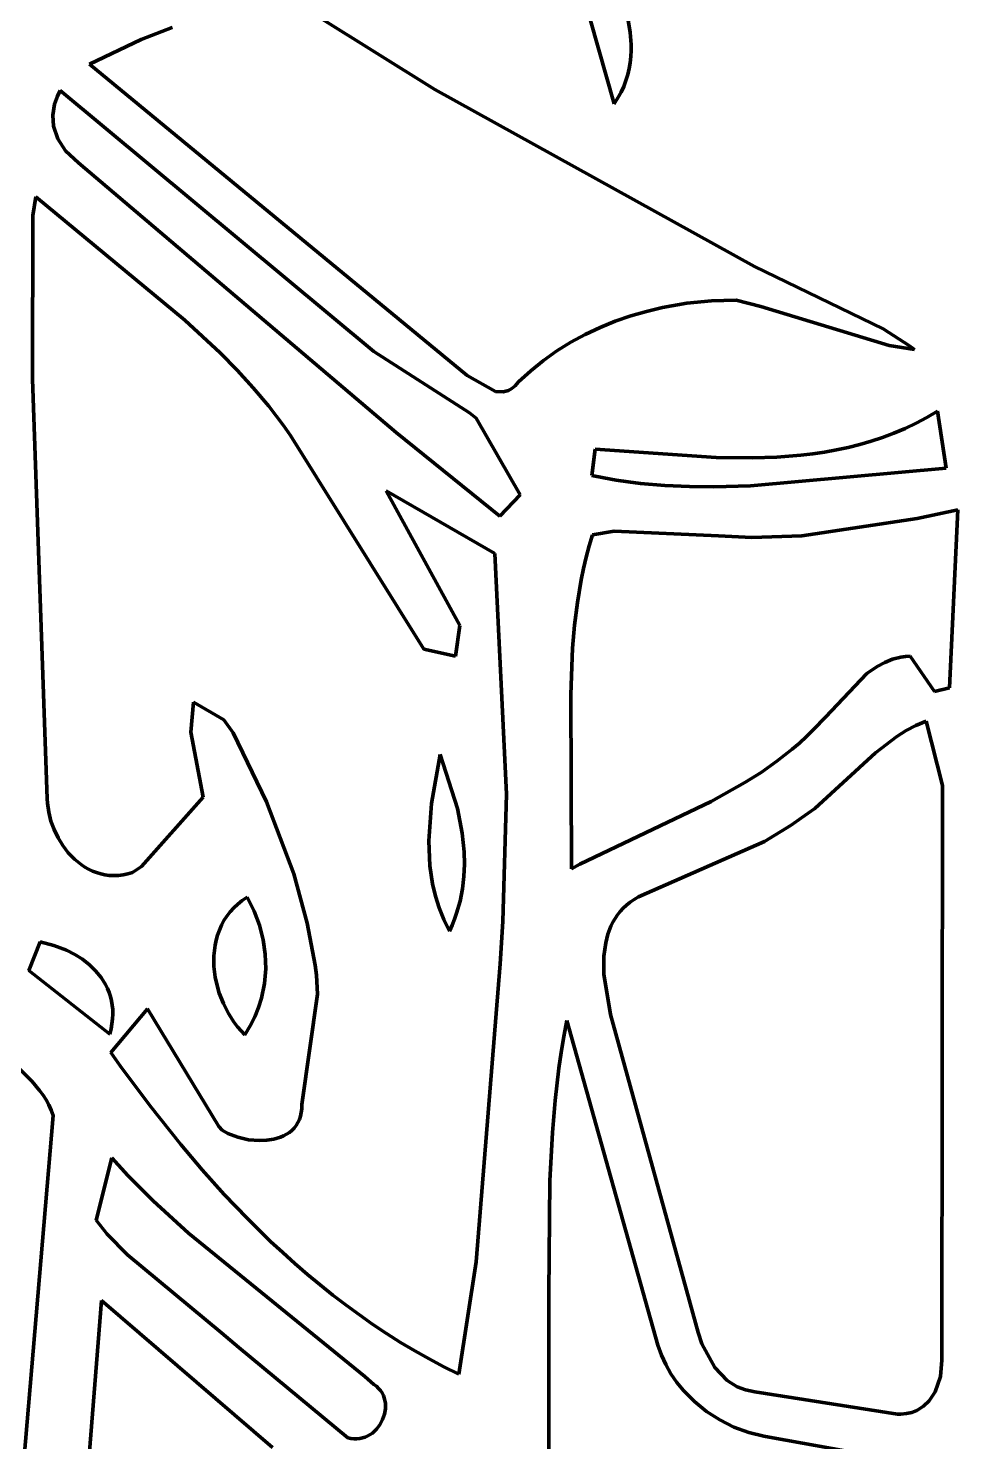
# Model space of a CAD drawing. Header units: millimetres. Extents: x 0 to 10.1, y 0 to 14.2.
# Drawn here: x 2.887 to 3.9, y 1.452 to 2.992 of the extents above; entities that cross this region are included whole.
import ezdxf

# ---------------------------------------------------------------- set-up
doc = ezdxf.new("R2010")
doc.units = ezdxf.units.MM
doc.layers.add('color#010101ff', color=7, linetype='CONTINUOUS', lineweight=100)
doc.layers.add('color#ffffffff', color=7, linetype='CONTINUOUS', lineweight=100)

msp = doc.modelspace()

# ---------------------------------------------------------------- linework, layer by layer
at = {"layer": 'color#010101ff'}
for p, q in [((3.4874, 3.0442), (3.5256, 2.9099)), ((3.3303, 2.9255), (3.2017, 3.0057)), ((3.0439, 2.9931), (3.0102, 2.9801)), ((3.5429, 2.9876), (3.5408, 3.0009)), ((3.0102, 2.9801), (2.954, 2.9531)), ((3.5439, 2.9744), (3.5429, 2.9876)), ((3.5439, 2.9678), (3.5439, 2.9744)), ((3.5429, 2.9547), (3.5436, 2.9613)), ((3.5436, 2.9613), (3.5439, 2.9678)), ((2.954, 2.9531), (3.3653, 2.6137)), ((3.5403, 2.9417), (3.5418, 2.9482)), ((3.5418, 2.9482), (3.5429, 2.9547)), ((3.533, 2.9225), (3.5359, 2.9288)), ((3.5359, 2.9288), (3.5384, 2.9353)), ((3.5384, 2.9353), (3.5403, 2.9417)), ((2.9191, 2.9183), (2.9158, 2.9093)), ((2.9222, 2.9242), (2.9191, 2.9183)), ((3.2639, 2.6398), (2.9222, 2.9242)), ((3.6782, 2.7324), (3.3303, 2.9255)), ((3.5256, 2.9099), (3.5296, 2.9162)), ((3.5296, 2.9162), (3.533, 2.9225)), ((2.9158, 2.9093), (2.914, 2.8974)), ((2.914, 2.8974), (2.9149, 2.8856)), ((2.9149, 2.8856), (2.9196, 2.8716)), ((2.9196, 2.8716), (2.9278, 2.8587)), ((2.9278, 2.8587), (2.9419, 2.8454)), ((2.9419, 2.8454), (3.288, 2.5517)), ((2.8954, 2.8085), (2.8922, 2.7881)), ((3.0578, 2.6742), (2.8954, 2.8085)), ((2.8922, 2.7881), (2.892, 2.6099)), ((3.8187, 2.6645), (3.6782, 2.7324)), ((3.5436, 2.6786), (3.5608, 2.6836)), ((3.5608, 2.6836), (3.5783, 2.6878)), ((3.5783, 2.6878), (3.6048, 2.6924)), ((3.6048, 2.6924), (3.6315, 2.6951)), ((3.6315, 2.6951), (3.6583, 2.696)), ((3.6583, 2.696), (3.6853, 2.689)), ((3.6853, 2.689), (3.8251, 2.6463)), ((3.0963, 2.6384), (3.0578, 2.6742)), ((3.4941, 2.6584), (3.5102, 2.666)), ((3.5102, 2.666), (3.5267, 2.6728)), ((3.5267, 2.6728), (3.5436, 2.6786)), ((3.4632, 2.6405), (3.4784, 2.6499)), ((3.4784, 2.6499), (3.4941, 2.6584)), ((3.8472, 2.646), (3.8187, 2.6645)), ((3.1147, 2.6197), (3.0963, 2.6384)), ((3.3681, 2.5731), (3.2639, 2.6398)), ((3.4486, 2.6302), (3.4632, 2.6405)), ((3.8251, 2.6463), (3.8527, 2.6419)), ((3.8527, 2.6419), (3.8472, 2.646)), ((3.1324, 2.6003), (3.1147, 2.6197)), ((3.4346, 2.619), (3.4486, 2.6302)), ((2.892, 2.6099), (2.9078, 2.1524)), ((3.3653, 2.6137), (3.3964, 2.5962)), ((3.4178, 2.6026), (3.4212, 2.6068)), ((3.4212, 2.6068), (3.4346, 2.619)), ((3.1493, 2.5802), (3.1324, 2.6003)), ((3.3964, 2.5962), (3.4045, 2.5958)), ((3.4045, 2.5958), (3.4103, 2.5974)), ((3.4103, 2.5974), (3.4141, 2.5995)), ((3.4141, 2.5995), (3.4178, 2.6026)), ((3.1575, 2.5698), (3.1493, 2.5802)), ((3.3753, 2.5672), (3.3681, 2.5731)), ((3.8779, 2.575), (3.8662, 2.5681)), ((3.8873, 2.5128), (3.8779, 2.575)), ((3.1654, 2.5592), (3.1575, 2.5698)), ((3.173, 2.5483), (3.1654, 2.5592)), ((3.4232, 2.4837), (3.3753, 2.5672)), ((3.8544, 2.5618), (3.8424, 2.556)), ((3.8662, 2.5681), (3.8544, 2.5618)), ((3.3183, 2.3153), (3.173, 2.5483)), ((3.288, 2.5517), (3.401, 2.4604)), ((3.8055, 2.5421), (3.793, 2.5385)), ((3.8179, 2.5462), (3.8055, 2.5421)), ((3.8302, 2.5509), (3.8179, 2.5462)), ((3.8424, 2.556), (3.8302, 2.5509)), ((3.5048, 2.5335), (3.5011, 2.5049)), ((3.6365, 2.5244), (3.5048, 2.5335)), ((3.7289, 2.5269), (3.7158, 2.5257)), ((3.7419, 2.5284), (3.7289, 2.5269)), ((3.7548, 2.5303), (3.7419, 2.5284)), ((3.7676, 2.5326), (3.7548, 2.5303)), ((3.7804, 2.5353), (3.7676, 2.5326)), ((3.793, 2.5385), (3.7804, 2.5353)), ((3.6763, 2.524), (3.6365, 2.5244)), ((3.6741, 2.4936), (3.8873, 2.5128)), ((3.7027, 2.5248), (3.6763, 2.524)), ((3.7158, 2.5257), (3.7027, 2.5248)), ((3.5011, 2.5049), (3.5144, 2.5021)), ((3.5144, 2.5021), (3.5277, 2.4998)), ((3.5277, 2.4998), (3.5409, 2.4978)), ((3.5409, 2.4978), (3.5542, 2.4961)), ((3.5542, 2.4961), (3.5808, 2.4938)), ((3.3956, 2.4196), (3.2771, 2.4882)), ((3.2771, 2.4882), (3.3573, 2.3413)), ((3.401, 2.4604), (3.4232, 2.4837)), ((3.5808, 2.4938), (3.6074, 2.4926)), ((3.6074, 2.4926), (3.6341, 2.4924)), ((3.6341, 2.4924), (3.6741, 2.4936)), ((3.8997, 2.4674), (3.8555, 2.4578)), ((3.8907, 2.2734), (3.8997, 2.4674)), ((3.8555, 2.4578), (3.7299, 2.4391)), ((3.502, 2.4402), (3.4984, 2.4281)), ((3.5255, 2.4442), (3.502, 2.4402)), ((3.6393, 2.4391), (3.5255, 2.4442)), ((3.6756, 2.4373), (3.6393, 2.4391)), ((3.7299, 2.4391), (3.6756, 2.4373)), ((3.4082, 2.1575), (3.3956, 2.4196)), ((3.4984, 2.4281), (3.4951, 2.4158)), ((3.4921, 2.4035), (3.4896, 2.3912)), ((3.4951, 2.4158), (3.4921, 2.4035)), ((3.4896, 2.3912), (3.4854, 2.3664)), ((3.4854, 2.3664), (3.4823, 2.3415)), ((3.3573, 2.3413), (3.3528, 2.3079)), ((3.4823, 2.3415), (3.4802, 2.3164)), ((3.3528, 2.3079), (3.3183, 2.3153)), ((3.4802, 2.3164), (3.4783, 2.2659)), ((3.8008, 2.2889), (3.8121, 2.2967)), ((3.8121, 2.2967), (3.8202, 2.301)), ((3.8202, 2.301), (3.8288, 2.3044)), ((3.8288, 2.3044), (3.8379, 2.3067)), ((3.8379, 2.3067), (3.8428, 2.3075)), ((3.8428, 2.3075), (3.8478, 2.3079)), ((3.8478, 2.3079), (3.8745, 2.2693)), ((3.7556, 2.2412), (3.8008, 2.2889)), ((3.4783, 2.2659), (3.479, 2.0762)), ((3.8745, 2.2693), (3.8907, 2.2734)), ((3.0645, 2.2251), (3.0672, 2.2577)), ((3.0672, 2.2577), (3.1004, 2.2385)), ((3.1004, 2.2385), (3.1104, 2.2244)), ((3.7427, 2.2278), (3.7556, 2.2412)), ((3.8653, 2.2368), (3.8541, 2.2322)), ((3.8831, 2.167), (3.8653, 2.2368)), ((3.078, 2.1541), (3.0645, 2.2251)), ((3.1104, 2.2244), (3.1468, 2.149)), ((3.7273, 2.2131), (3.7351, 2.2203)), ((3.7351, 2.2203), (3.7427, 2.2278)), ((3.8334, 2.2204), (3.8102, 2.2023)), ((3.8435, 2.2267), (3.8334, 2.2204)), ((3.8541, 2.2322), (3.8435, 2.2267)), ((3.7027, 2.1932), (3.7193, 2.2063)), ((3.7193, 2.2063), (3.7273, 2.2131)), ((3.3265, 2.1471), (3.3359, 2.2006)), ((3.3359, 2.2006), (3.3548, 2.1419)), ((3.6856, 2.1812), (3.7027, 2.1932)), ((3.8102, 2.2023), (3.7442, 2.1418)), ((3.6678, 2.17), (3.6856, 2.1812)), ((3.4044, 2.0186), (3.4082, 2.1575)), ((3.6311, 2.1495), (3.6678, 2.17)), ((3.8826, 1.5405), (3.8831, 2.167)), ((2.9078, 2.1524), (2.9081, 2.1475)), ((2.9081, 2.1475), (2.9096, 2.1378)), ((3.0106, 2.0785), (3.078, 2.1541)), ((3.1468, 2.149), (3.1764, 2.0705)), ((3.3237, 2.1064), (3.3265, 2.1471)), ((3.3548, 2.1419), (3.36, 2.115)), ((3.4883, 2.0811), (3.6311, 2.1495)), ((3.7442, 2.1418), (3.7295, 2.1317)), ((2.9096, 2.1378), (2.912, 2.1281)), ((2.912, 2.1281), (2.9154, 2.1188)), ((3.7295, 2.1317), (3.7184, 2.1235)), ((2.9154, 2.1188), (2.9197, 2.1098)), ((3.36, 2.115), (3.3621, 2.0946)), ((3.7184, 2.1235), (3.6893, 2.1057)), ((2.9197, 2.1098), (2.9249, 2.1013)), ((2.9249, 2.1013), (2.9309, 2.0936)), ((3.3249, 2.0794), (3.3237, 2.1064)), ((3.6893, 2.1057), (3.5521, 2.0454)), ((2.9309, 2.0936), (2.9376, 2.0866)), ((2.9376, 2.0866), (2.945, 2.0806)), ((2.945, 2.0806), (2.9489, 2.078)), ((3.3624, 2.0811), (3.3619, 2.0676)), ((3.3621, 2.0946), (3.3624, 2.0811)), ((3.479, 2.0762), (3.4883, 2.0811)), ((2.9489, 2.078), (2.953, 2.0756)), ((2.953, 2.0756), (2.9573, 2.0736)), ((2.9573, 2.0736), (2.9617, 2.0719)), ((2.9617, 2.0719), (2.9662, 2.0705)), ((2.9662, 2.0705), (2.9708, 2.0695)), ((2.9708, 2.0695), (2.9756, 2.0689)), ((2.9756, 2.0689), (2.9805, 2.0686)), ((2.9805, 2.0686), (2.9855, 2.0688)), ((2.9855, 2.0688), (2.9905, 2.0694)), ((2.9905, 2.0694), (2.9957, 2.0704)), ((2.9957, 2.0704), (3.0009, 2.0719)), ((3.0009, 2.0719), (3.0106, 2.0785)), ((3.1764, 2.0705), (3.1912, 2.0167)), ((3.3278, 2.0595), (3.3249, 2.0794)), ((3.3619, 2.0676), (3.3603, 2.0541)), ((3.3309, 2.0464), (3.3278, 2.0595)), ((3.3603, 2.0541), (3.3577, 2.0408)), ((3.1156, 2.0376), (3.1112, 2.0334)), ((3.1204, 2.0414), (3.1156, 2.0376)), ((3.1256, 2.045), (3.1204, 2.0414)), ((3.1332, 2.03), (3.1256, 2.045)), ((3.3349, 2.0334), (3.3309, 2.0464)), ((3.3577, 2.0408), (3.3539, 2.0277)), ((3.5391, 2.0365), (3.5354, 2.0332)), ((3.543, 2.0397), (3.5391, 2.0365)), ((3.5474, 2.0427), (3.543, 2.0397)), ((3.5521, 2.0454), (3.5474, 2.0427)), ((3.1005, 2.0196), (3.0978, 2.0145)), ((3.1037, 2.0244), (3.1005, 2.0196)), ((3.1072, 2.029), (3.1037, 2.0244)), ((3.1112, 2.0334), (3.1072, 2.029)), ((3.1391, 2.0146), (3.1332, 2.03)), ((3.3399, 2.0207), (3.3349, 2.0334)), ((3.346, 2.0082), (3.3399, 2.0207)), ((3.3516, 2.0211), (3.349, 2.0147)), ((3.3539, 2.0277), (3.3516, 2.0211)), ((3.4012, 1.9724), (3.4044, 2.0186)), ((3.5265, 2.0219), (3.5241, 2.0178)), ((3.5292, 2.0258), (3.5265, 2.0219)), ((3.5321, 2.0296), (3.5292, 2.0258)), ((3.5354, 2.0332), (3.5321, 2.0296)), ((3.0936, 2.0039), (3.092, 1.9984)), ((3.0955, 2.0093), (3.0936, 2.0039)), ((3.0978, 2.0145), (3.0955, 2.0093)), ((3.1432, 1.9988), (3.1391, 2.0146)), ((3.1912, 2.0167), (3.1998, 1.9709)), ((3.349, 2.0147), (3.346, 2.0082)), ((3.5187, 2.0048), (3.5163, 1.9955)), ((3.522, 2.0136), (3.5187, 2.0048)), ((3.5241, 2.0178), (3.522, 2.0136)), ((2.9002, 1.9963), (2.8878, 1.9654)), ((2.915, 1.9926), (2.9002, 1.9963)), ((2.9291, 1.9872), (2.915, 1.9926)), ((3.0908, 1.9928), (3.09, 1.9871)), ((3.092, 1.9984), (3.0908, 1.9928)), ((3.1455, 1.9829), (3.1432, 1.9988)), ((3.5163, 1.9955), (3.5143, 1.981)), ((2.938, 1.9827), (2.9291, 1.9872)), ((2.9462, 1.9775), (2.938, 1.9827)), ((2.9539, 1.9715), (2.9462, 1.9775)), ((3.0895, 1.9813), (3.0894, 1.9755)), ((3.0894, 1.9755), (3.0896, 1.9696)), ((3.09, 1.9871), (3.0895, 1.9813)), ((3.146, 1.9669), (3.1455, 1.9829)), ((3.3751, 1.6478), (3.4012, 1.9724)), ((3.5143, 1.981), (3.5144, 1.9611)), ((2.8878, 1.9654), (2.976, 1.896)), ((2.9607, 1.9649), (2.9539, 1.9715)), ((2.9666, 1.9577), (2.9607, 1.9649)), ((2.9716, 1.9498), (2.9666, 1.9577)), ((3.0896, 1.9696), (3.0902, 1.9637)), ((3.0902, 1.9637), (3.091, 1.9578)), ((3.091, 1.9578), (3.0922, 1.9519)), ((3.1446, 1.951), (3.146, 1.9669)), ((3.1998, 1.9709), (3.2013, 1.9603)), ((3.2013, 1.9603), (3.2022, 1.9393)), ((3.5144, 1.9611), (3.5215, 1.9172)), ((2.9736, 1.9456), (2.9716, 1.9498)), ((2.9754, 1.9413), (2.9736, 1.9456)), ((2.9769, 1.9369), (2.9754, 1.9413)), ((3.0922, 1.9519), (3.0954, 1.9404)), ((3.1414, 1.9352), (3.1446, 1.951)), ((2.978, 1.9322), (2.9769, 1.9369)), ((2.9788, 1.9275), (2.978, 1.9322)), ((2.9793, 1.9226), (2.9788, 1.9275)), ((3.0954, 1.9404), (3.0998, 1.9292)), ((3.0998, 1.9292), (3.1053, 1.9185)), ((3.1381, 1.9249), (3.1414, 1.9352)), ((3.2022, 1.9393), (3.1853, 1.8192)), ((3.0173, 1.9235), (2.9771, 1.8758)), ((2.9785, 1.9071), (2.9791, 1.9124)), ((2.9791, 1.9124), (2.9794, 1.9175)), ((2.9794, 1.9175), (2.9793, 1.9226)), ((3.095, 1.7953), (3.0173, 1.9235)), ((3.1053, 1.9185), (3.1117, 1.9085)), ((3.129, 1.9048), (3.134, 1.9147)), ((3.134, 1.9147), (3.1381, 1.9249)), ((3.4739, 1.9107), (3.4707, 1.8934)), ((3.5731, 1.5569), (3.4739, 1.9107)), ((3.5215, 1.9172), (3.6171, 1.5708)), ((2.976, 1.896), (2.9775, 1.9016)), ((2.9775, 1.9016), (2.9785, 1.9071)), ((3.1117, 1.9085), (3.1153, 1.9038)), ((3.1153, 1.9038), (3.1191, 1.8993)), ((3.1191, 1.8993), (3.1231, 1.8951)), ((3.1231, 1.8951), (3.129, 1.9048)), ((3.4707, 1.8934), (3.4678, 1.876)), ((2.9771, 1.8758), (2.9875, 1.8612)), ((3.4678, 1.876), (3.4653, 1.8586)), ((2.8915, 1.8443), (2.8776, 1.8582)), ((2.9875, 1.8612), (3.0197, 1.8179)), ((3.4653, 1.8586), (3.4613, 1.8237)), ((2.8997, 1.8346), (2.8915, 1.8443)), ((2.9035, 1.8295), (2.8997, 1.8346)), ((2.9068, 1.8242), (2.9035, 1.8295)), ((2.9098, 1.8187), (2.9068, 1.8242)), ((2.9124, 1.813), (2.9098, 1.8187)), ((3.1853, 1.8192), (3.1852, 1.8146)), ((3.4613, 1.8237), (3.4583, 1.7887)), ((2.8694, 1.2768), (2.9146, 1.807)), ((2.9146, 1.807), (2.9124, 1.813)), ((3.0197, 1.8179), (3.0534, 1.7755)), ((3.1826, 1.8027), (3.181, 1.7994)), ((3.1839, 1.8064), (3.1826, 1.8027)), ((3.1847, 1.8103), (3.1839, 1.8064)), ((3.1852, 1.8146), (3.1847, 1.8103)), ((3.0985, 1.7912), (3.095, 1.7953)), ((3.1047, 1.7876), (3.0985, 1.7912)), ((3.1154, 1.7834), (3.1047, 1.7876)), ((3.1717, 1.7888), (3.1687, 1.7868)), ((3.1744, 1.791), (3.1717, 1.7888)), ((3.1769, 1.7935), (3.1744, 1.791)), ((3.1791, 1.7963), (3.1769, 1.7935)), ((3.181, 1.7994), (3.1791, 1.7963)), ((3.4583, 1.7887), (3.4555, 1.7361)), ((3.0534, 1.7755), (3.0767, 1.748)), ((3.1271, 1.7808), (3.1154, 1.7834)), ((3.1392, 1.7798), (3.1271, 1.7808)), ((3.1472, 1.7802), (3.1392, 1.7798)), ((3.1549, 1.7815), (3.1472, 1.7802)), ((3.1621, 1.7837), (3.1549, 1.7815)), ((3.1655, 1.7851), (3.1621, 1.7837)), ((3.1687, 1.7868), (3.1655, 1.7851)), ((2.9783, 1.7612), (2.9613, 1.693)), ((2.9959, 1.7418), (2.9783, 1.7612)), ((3.0233, 1.714), (2.9959, 1.7418)), ((3.0767, 1.748), (3.1008, 1.7212)), ((3.4555, 1.7361), (3.4545, 1.6132)), ((3.0617, 1.6788), (3.0233, 1.714)), ((3.1008, 1.7212), (3.1256, 1.6951)), ((3.1256, 1.6951), (3.1513, 1.6699)), ((2.9613, 1.693), (2.9732, 1.678)), ((2.9732, 1.678), (2.9953, 1.6553)), ((3.2539, 1.5226), (3.0617, 1.6788)), ((3.1513, 1.6699), (3.1645, 1.6577)), ((2.9953, 1.6553), (3.0979, 1.5702)), ((3.1645, 1.6577), (3.1778, 1.6457)), ((3.1778, 1.6457), (3.1914, 1.6339)), ((3.1914, 1.6339), (3.2052, 1.6225)), ((3.3562, 1.5251), (3.3751, 1.6478)), ((3.2052, 1.6225), (3.2192, 1.6113)), ((2.9669, 1.6054), (2.9494, 1.3836)), ((3.1534, 1.4453), (2.9669, 1.6054)), ((3.2192, 1.6113), (3.2335, 1.6004)), ((3.4545, 1.6132), (3.4542, 1.4023)), ((3.2335, 1.6004), (3.248, 1.5898)), ((3.248, 1.5898), (3.2627, 1.5795)), ((3.2627, 1.5795), (3.2776, 1.5695)), ((3.0979, 1.5702), (3.1167, 1.5543)), ((3.2776, 1.5695), (3.2928, 1.5599)), ((3.2928, 1.5599), (3.3083, 1.5507)), ((3.577, 1.5461), (3.5731, 1.5569)), ((3.6171, 1.5708), (3.621, 1.5584)), ((3.621, 1.5584), (3.6352, 1.5324)), ((3.1167, 1.5543), (3.2354, 1.456)), ((3.3083, 1.5507), (3.324, 1.5418)), ((3.324, 1.5418), (3.34, 1.5332)), ((3.5817, 1.5356), (3.577, 1.5461)), ((3.34, 1.5332), (3.3562, 1.5251)), ((3.5874, 1.5257), (3.5817, 1.5356)), ((3.5938, 1.5163), (3.5874, 1.5257)), ((3.6352, 1.5324), (3.6487, 1.5185)), ((3.8811, 1.5226), (3.8826, 1.5405)), ((3.2637, 1.5141), (3.2539, 1.5226)), ((3.2665, 1.5121), (3.2637, 1.5141)), ((3.2689, 1.5098), (3.2665, 1.5121)), ((3.271, 1.5074), (3.2689, 1.5098)), ((3.6009, 1.5075), (3.5938, 1.5163)), ((3.6487, 1.5185), (3.6596, 1.5116)), ((3.6596, 1.5116), (3.6687, 1.508)), ((3.8751, 1.5059), (3.8811, 1.5226)), ((3.2727, 1.5048), (3.271, 1.5074)), ((3.2741, 1.5021), (3.2727, 1.5048)), ((3.2751, 1.4993), (3.2741, 1.5021)), ((3.2763, 1.4935), (3.2751, 1.4993)), ((3.6129, 1.4953), (3.6009, 1.5075)), ((3.6262, 1.4845), (3.6129, 1.4953)), ((3.6687, 1.508), (3.6787, 1.5059)), ((3.6787, 1.5059), (3.8343, 1.4817)), ((3.8624, 1.4904), (3.8686, 1.4963)), ((3.8686, 1.4963), (3.8751, 1.5059)), ((3.2733, 1.4757), (3.2753, 1.4815)), ((3.2753, 1.4815), (3.2764, 1.4875)), ((3.2764, 1.4875), (3.2763, 1.4935)), ((3.6406, 1.4753), (3.6262, 1.4845)), ((3.8343, 1.4817), (3.8377, 1.4816)), ((3.8377, 1.4816), (3.844, 1.4822)), ((3.844, 1.4822), (3.8498, 1.4836)), ((3.8498, 1.4836), (3.8552, 1.4858)), ((3.8552, 1.4858), (3.8624, 1.4904)), ((3.2622, 1.4611), (3.2667, 1.4653)), ((3.2667, 1.4653), (3.2704, 1.4702)), ((3.2704, 1.4702), (3.2733, 1.4757)), ((3.656, 1.4676), (3.6406, 1.4753)), ((3.6721, 1.4617), (3.656, 1.4676)), ((3.2354, 1.456), (3.2388, 1.4552)), ((3.2388, 1.4552), (3.2421, 1.4548)), ((3.2421, 1.4548), (3.2453, 1.4547)), ((3.2453, 1.4547), (3.2484, 1.455)), ((3.2484, 1.455), (3.2514, 1.4557)), ((3.2514, 1.4557), (3.2543, 1.4566)), ((3.2543, 1.4566), (3.2571, 1.4579)), ((3.2571, 1.4579), (3.2622, 1.4611)), ((3.6887, 1.4575), (3.6721, 1.4617)), ((3.6944, 1.4565), (3.6887, 1.4575)), ((3.7992, 1.4377), (3.6944, 1.4565))]:
    msp.add_line(p, q, dxfattribs=at)
at = {"layer": 'color#ffffffff'}
for p, q in [((3.5256, 2.9099), (3.4874, 3.0442)), ((3.2017, 3.0057), (3.3303, 2.9255)), ((3.0102, 2.9801), (3.0439, 2.9931)), ((3.5408, 3.0009), (3.5429, 2.9876)), ((2.954, 2.9531), (3.0102, 2.9801)), ((3.5429, 2.9876), (3.5439, 2.9744)), ((3.5439, 2.9744), (3.5439, 2.9678)), ((3.5436, 2.9613), (3.5429, 2.9547)), ((3.5439, 2.9678), (3.5436, 2.9613)), ((3.3653, 2.6137), (2.954, 2.9531)), ((3.5418, 2.9482), (3.5403, 2.9417)), ((3.5429, 2.9547), (3.5418, 2.9482)), ((3.5359, 2.9288), (3.533, 2.9225)), ((3.5384, 2.9353), (3.5359, 2.9288)), ((3.5403, 2.9417), (3.5384, 2.9353)), ((2.9158, 2.9093), (2.9191, 2.9183)), ((2.9191, 2.9183), (2.9222, 2.9242)), ((2.9222, 2.9242), (3.2639, 2.6398)), ((3.3303, 2.9255), (3.6782, 2.7324)), ((3.5296, 2.9162), (3.5256, 2.9099)), ((3.533, 2.9225), (3.5296, 2.9162)), ((2.914, 2.8974), (2.9158, 2.9093)), ((2.9149, 2.8856), (2.914, 2.8974)), ((2.9196, 2.8716), (2.9149, 2.8856)), ((2.9278, 2.8587), (2.9196, 2.8716)), ((2.9419, 2.8454), (2.9278, 2.8587)), ((3.288, 2.5517), (2.9419, 2.8454)), ((2.8922, 2.7881), (2.8954, 2.8085)), ((2.8954, 2.8085), (3.0578, 2.6742)), ((2.892, 2.6099), (2.8922, 2.7881)), ((3.6782, 2.7324), (3.8187, 2.6645)), ((3.5608, 2.6836), (3.5436, 2.6786)), ((3.5783, 2.6878), (3.5608, 2.6836)), ((3.6048, 2.6924), (3.5783, 2.6878)), ((3.6315, 2.6951), (3.6048, 2.6924)), ((3.6583, 2.696), (3.6315, 2.6951)), ((3.6853, 2.689), (3.6583, 2.696)), ((3.8251, 2.6463), (3.6853, 2.689)), ((3.0578, 2.6742), (3.0963, 2.6384)), ((3.5102, 2.666), (3.4941, 2.6584)), ((3.5267, 2.6728), (3.5102, 2.666)), ((3.5436, 2.6786), (3.5267, 2.6728)), ((3.4784, 2.6499), (3.4632, 2.6405)), ((3.4941, 2.6584), (3.4784, 2.6499)), ((3.8187, 2.6645), (3.8472, 2.646)), ((3.0963, 2.6384), (3.1147, 2.6197)), ((3.2639, 2.6398), (3.3681, 2.5731)), ((3.4632, 2.6405), (3.4486, 2.6302)), ((3.8527, 2.6419), (3.8251, 2.6463)), ((3.8472, 2.646), (3.8527, 2.6419)), ((3.1147, 2.6197), (3.1324, 2.6003)), ((3.4486, 2.6302), (3.4346, 2.619)), ((2.9078, 2.1524), (2.892, 2.6099)), ((3.3964, 2.5962), (3.3653, 2.6137)), ((3.4212, 2.6068), (3.4178, 2.6026)), ((3.4346, 2.619), (3.4212, 2.6068)), ((3.1324, 2.6003), (3.1493, 2.5802)), ((3.4045, 2.5958), (3.3964, 2.5962)), ((3.4103, 2.5974), (3.4045, 2.5958)), ((3.4141, 2.5995), (3.4103, 2.5974)), ((3.4178, 2.6026), (3.4141, 2.5995)), ((3.1493, 2.5802), (3.1575, 2.5698)), ((3.3681, 2.5731), (3.3753, 2.5672)), ((3.8662, 2.5681), (3.8779, 2.575)), ((3.8779, 2.575), (3.8873, 2.5128)), ((3.1575, 2.5698), (3.1654, 2.5592)), ((3.1654, 2.5592), (3.173, 2.5483)), ((3.3753, 2.5672), (3.4232, 2.4837)), ((3.8424, 2.556), (3.8544, 2.5618)), ((3.8544, 2.5618), (3.8662, 2.5681)), ((3.173, 2.5483), (3.3183, 2.3153)), ((3.401, 2.4604), (3.288, 2.5517)), ((3.793, 2.5385), (3.8055, 2.5421)), ((3.8055, 2.5421), (3.8179, 2.5462)), ((3.8179, 2.5462), (3.8302, 2.5509)), ((3.8302, 2.5509), (3.8424, 2.556)), ((3.5011, 2.5049), (3.5048, 2.5335)), ((3.5048, 2.5335), (3.6365, 2.5244)), ((3.7158, 2.5257), (3.7289, 2.5269)), ((3.7289, 2.5269), (3.7419, 2.5284)), ((3.7419, 2.5284), (3.7548, 2.5303)), ((3.7548, 2.5303), (3.7676, 2.5326)), ((3.7676, 2.5326), (3.7804, 2.5353)), ((3.7804, 2.5353), (3.793, 2.5385)), ((3.6365, 2.5244), (3.6763, 2.524)), ((3.8873, 2.5128), (3.6741, 2.4936)), ((3.6763, 2.524), (3.7027, 2.5248)), ((3.7027, 2.5248), (3.7158, 2.5257)), ((3.5144, 2.5021), (3.5011, 2.5049)), ((3.5277, 2.4998), (3.5144, 2.5021)), ((3.5409, 2.4978), (3.5277, 2.4998)), ((3.5542, 2.4961), (3.5409, 2.4978)), ((3.5808, 2.4938), (3.5542, 2.4961)), ((3.3573, 2.3413), (3.2771, 2.4882)), ((3.2771, 2.4882), (3.3956, 2.4196)), ((3.4232, 2.4837), (3.401, 2.4604)), ((3.6074, 2.4926), (3.5808, 2.4938)), ((3.6341, 2.4924), (3.6074, 2.4926)), ((3.6741, 2.4936), (3.6341, 2.4924)), ((3.8555, 2.4578), (3.8997, 2.4674)), ((3.8997, 2.4674), (3.8907, 2.2734)), ((3.7299, 2.4391), (3.8555, 2.4578)), ((3.4984, 2.4281), (3.502, 2.4402)), ((3.502, 2.4402), (3.5255, 2.4442)), ((3.5255, 2.4442), (3.6393, 2.4391)), ((3.6393, 2.4391), (3.6756, 2.4373)), ((3.6756, 2.4373), (3.7299, 2.4391)), ((3.3956, 2.4196), (3.4082, 2.1575)), ((3.4951, 2.4158), (3.4984, 2.4281)), ((3.4896, 2.3912), (3.4921, 2.4035)), ((3.4921, 2.4035), (3.4951, 2.4158)), ((3.4854, 2.3664), (3.4896, 2.3912)), ((3.4823, 2.3415), (3.4854, 2.3664)), ((3.3528, 2.3079), (3.3573, 2.3413)), ((3.4802, 2.3164), (3.4823, 2.3415)), ((3.3183, 2.3153), (3.3528, 2.3079)), ((3.4783, 2.2659), (3.4802, 2.3164)), ((3.8121, 2.2967), (3.8008, 2.2889)), ((3.8202, 2.301), (3.8121, 2.2967)), ((3.8288, 2.3044), (3.8202, 2.301)), ((3.8379, 2.3067), (3.8288, 2.3044)), ((3.8428, 2.3075), (3.8379, 2.3067)), ((3.8478, 2.3079), (3.8428, 2.3075)), ((3.8745, 2.2693), (3.8478, 2.3079)), ((3.8008, 2.2889), (3.7556, 2.2412)), ((3.479, 2.0762), (3.4783, 2.2659)), ((3.8907, 2.2734), (3.8745, 2.2693)), ((3.0672, 2.2577), (3.0645, 2.2251)), ((3.1004, 2.2385), (3.0672, 2.2577)), ((3.1104, 2.2244), (3.1004, 2.2385)), ((3.7556, 2.2412), (3.7427, 2.2278)), ((3.8541, 2.2322), (3.8653, 2.2368)), ((3.8653, 2.2368), (3.8831, 2.167)), ((3.0645, 2.2251), (3.078, 2.1541)), ((3.1468, 2.149), (3.1104, 2.2244)), ((3.7351, 2.2203), (3.7273, 2.2131)), ((3.7427, 2.2278), (3.7351, 2.2203)), ((3.8102, 2.2023), (3.8334, 2.2204)), ((3.8334, 2.2204), (3.8435, 2.2267)), ((3.8435, 2.2267), (3.8541, 2.2322)), ((3.7193, 2.2063), (3.7027, 2.1932)), ((3.7273, 2.2131), (3.7193, 2.2063)), ((3.3359, 2.2006), (3.3265, 2.1471)), ((3.3548, 2.1419), (3.3359, 2.2006)), ((3.7027, 2.1932), (3.6856, 2.1812)), ((3.7442, 2.1418), (3.8102, 2.2023)), ((3.6856, 2.1812), (3.6678, 2.17)), ((3.4082, 2.1575), (3.4044, 2.0186)), ((3.6678, 2.17), (3.6311, 2.1495)), ((3.8831, 2.167), (3.8826, 1.5405)), ((2.9081, 2.1475), (2.9078, 2.1524)), ((2.9096, 2.1378), (2.9081, 2.1475)), ((3.078, 2.1541), (3.0106, 2.0785)), ((3.1764, 2.0705), (3.1468, 2.149)), ((3.3265, 2.1471), (3.3237, 2.1064)), ((3.36, 2.115), (3.3548, 2.1419)), ((3.6311, 2.1495), (3.4883, 2.0811)), ((3.7295, 2.1317), (3.7442, 2.1418)), ((2.912, 2.1281), (2.9096, 2.1378)), ((2.9154, 2.1188), (2.912, 2.1281)), ((3.7184, 2.1235), (3.7295, 2.1317)), ((2.9197, 2.1098), (2.9154, 2.1188)), ((3.3621, 2.0946), (3.36, 2.115)), ((3.6893, 2.1057), (3.7184, 2.1235)), ((2.9249, 2.1013), (2.9197, 2.1098)), ((2.9309, 2.0936), (2.9249, 2.1013)), ((3.3237, 2.1064), (3.3249, 2.0794)), ((3.5521, 2.0454), (3.6893, 2.1057)), ((2.9376, 2.0866), (2.9309, 2.0936)), ((2.945, 2.0806), (2.9376, 2.0866)), ((2.9489, 2.078), (2.945, 2.0806)), ((3.3619, 2.0676), (3.3624, 2.0811)), ((3.3624, 2.0811), (3.3621, 2.0946)), ((3.4883, 2.0811), (3.479, 2.0762)), ((2.953, 2.0756), (2.9489, 2.078)), ((2.9573, 2.0736), (2.953, 2.0756)), ((2.9617, 2.0719), (2.9573, 2.0736)), ((2.9662, 2.0705), (2.9617, 2.0719)), ((2.9708, 2.0695), (2.9662, 2.0705)), ((2.9756, 2.0689), (2.9708, 2.0695)), ((2.9805, 2.0686), (2.9756, 2.0689)), ((2.9855, 2.0688), (2.9805, 2.0686)), ((2.9905, 2.0694), (2.9855, 2.0688)), ((2.9957, 2.0704), (2.9905, 2.0694)), ((3.0009, 2.0719), (2.9957, 2.0704)), ((3.0106, 2.0785), (3.0009, 2.0719)), ((3.1912, 2.0167), (3.1764, 2.0705)), ((3.3249, 2.0794), (3.3278, 2.0595)), ((3.3603, 2.0541), (3.3619, 2.0676)), ((3.3278, 2.0595), (3.3309, 2.0464)), ((3.3577, 2.0408), (3.3603, 2.0541)), ((3.1112, 2.0334), (3.1156, 2.0376)), ((3.1156, 2.0376), (3.1204, 2.0414)), ((3.1204, 2.0414), (3.1256, 2.045)), ((3.1256, 2.045), (3.1332, 2.03)), ((3.3309, 2.0464), (3.3349, 2.0334)), ((3.3539, 2.0277), (3.3577, 2.0408)), ((3.5354, 2.0332), (3.5391, 2.0365)), ((3.5391, 2.0365), (3.543, 2.0397)), ((3.543, 2.0397), (3.5474, 2.0427)), ((3.5474, 2.0427), (3.5521, 2.0454)), ((3.0978, 2.0145), (3.1005, 2.0196)), ((3.1005, 2.0196), (3.1037, 2.0244)), ((3.1037, 2.0244), (3.1072, 2.029)), ((3.1072, 2.029), (3.1112, 2.0334)), ((3.1332, 2.03), (3.1391, 2.0146)), ((3.3349, 2.0334), (3.3399, 2.0207)), ((3.3399, 2.0207), (3.346, 2.0082)), ((3.349, 2.0147), (3.3516, 2.0211)), ((3.3516, 2.0211), (3.3539, 2.0277)), ((3.4044, 2.0186), (3.4012, 1.9724)), ((3.5241, 2.0178), (3.5265, 2.0219)), ((3.5265, 2.0219), (3.5292, 2.0258)), ((3.5292, 2.0258), (3.5321, 2.0296)), ((3.5321, 2.0296), (3.5354, 2.0332)), ((3.092, 1.9984), (3.0936, 2.0039)), ((3.0936, 2.0039), (3.0955, 2.0093)), ((3.0955, 2.0093), (3.0978, 2.0145)), ((3.1391, 2.0146), (3.1432, 1.9988)), ((3.1998, 1.9709), (3.1912, 2.0167)), ((3.346, 2.0082), (3.349, 2.0147)), ((3.5163, 1.9955), (3.5187, 2.0048)), ((3.5187, 2.0048), (3.522, 2.0136)), ((3.522, 2.0136), (3.5241, 2.0178)), ((2.8878, 1.9654), (2.9002, 1.9963)), ((2.9002, 1.9963), (2.915, 1.9926)), ((2.915, 1.9926), (2.9291, 1.9872)), ((3.09, 1.9871), (3.0908, 1.9928)), ((3.0908, 1.9928), (3.092, 1.9984)), ((3.1432, 1.9988), (3.1455, 1.9829)), ((3.5143, 1.981), (3.5163, 1.9955)), ((2.9291, 1.9872), (2.938, 1.9827)), ((2.938, 1.9827), (2.9462, 1.9775)), ((2.9462, 1.9775), (2.9539, 1.9715)), ((3.0894, 1.9755), (3.0895, 1.9813)), ((3.0896, 1.9696), (3.0894, 1.9755)), ((3.0895, 1.9813), (3.09, 1.9871)), ((3.1455, 1.9829), (3.146, 1.9669)), ((3.4012, 1.9724), (3.3751, 1.6478)), ((3.5144, 1.9611), (3.5143, 1.981)), ((2.976, 1.896), (2.8878, 1.9654)), ((2.9539, 1.9715), (2.9607, 1.9649)), ((2.9607, 1.9649), (2.9666, 1.9577)), ((2.9666, 1.9577), (2.9716, 1.9498)), ((3.0902, 1.9637), (3.0896, 1.9696)), ((3.091, 1.9578), (3.0902, 1.9637)), ((3.0922, 1.9519), (3.091, 1.9578)), ((3.146, 1.9669), (3.1446, 1.951)), ((3.2013, 1.9603), (3.1998, 1.9709)), ((3.2022, 1.9393), (3.2013, 1.9603)), ((3.5215, 1.9172), (3.5144, 1.9611)), ((2.9716, 1.9498), (2.9736, 1.9456)), ((2.9736, 1.9456), (2.9754, 1.9413)), ((2.9754, 1.9413), (2.9769, 1.9369)), ((3.0954, 1.9404), (3.0922, 1.9519)), ((3.1446, 1.951), (3.1414, 1.9352)), ((2.9769, 1.9369), (2.978, 1.9322)), ((2.978, 1.9322), (2.9788, 1.9275)), ((2.9788, 1.9275), (2.9793, 1.9226)), ((3.0998, 1.9292), (3.0954, 1.9404)), ((3.1053, 1.9185), (3.0998, 1.9292)), ((3.1414, 1.9352), (3.1381, 1.9249)), ((3.1853, 1.8192), (3.2022, 1.9393)), ((2.9771, 1.8758), (3.0173, 1.9235)), ((2.9791, 1.9124), (2.9785, 1.9071)), ((2.9794, 1.9175), (2.9791, 1.9124)), ((2.9793, 1.9226), (2.9794, 1.9175)), ((3.0173, 1.9235), (3.095, 1.7953)), ((3.1117, 1.9085), (3.1053, 1.9185)), ((3.134, 1.9147), (3.129, 1.9048)), ((3.1381, 1.9249), (3.134, 1.9147)), ((3.4707, 1.8934), (3.4739, 1.9107)), ((3.4739, 1.9107), (3.5731, 1.5569)), ((3.6171, 1.5708), (3.5215, 1.9172)), ((2.9775, 1.9016), (2.976, 1.896)), ((2.9785, 1.9071), (2.9775, 1.9016)), ((3.1153, 1.9038), (3.1117, 1.9085)), ((3.1191, 1.8993), (3.1153, 1.9038)), ((3.1231, 1.8951), (3.1191, 1.8993)), ((3.129, 1.9048), (3.1231, 1.8951)), ((3.4678, 1.876), (3.4707, 1.8934)), ((2.9875, 1.8612), (2.9771, 1.8758)), ((3.4653, 1.8586), (3.4678, 1.876)), ((2.8776, 1.8582), (2.8915, 1.8443)), ((3.0197, 1.8179), (2.9875, 1.8612)), ((3.4613, 1.8237), (3.4653, 1.8586)), ((2.8915, 1.8443), (2.8997, 1.8346)), ((2.8997, 1.8346), (2.9035, 1.8295)), ((2.9035, 1.8295), (2.9068, 1.8242)), ((2.9068, 1.8242), (2.9098, 1.8187)), ((2.9098, 1.8187), (2.9124, 1.813)), ((3.1852, 1.8146), (3.1853, 1.8192)), ((3.4583, 1.7887), (3.4613, 1.8237)), ((2.9146, 1.807), (2.8694, 1.2768)), ((2.9124, 1.813), (2.9146, 1.807)), ((3.0534, 1.7755), (3.0197, 1.8179)), ((3.181, 1.7994), (3.1826, 1.8027)), ((3.1826, 1.8027), (3.1839, 1.8064)), ((3.1839, 1.8064), (3.1847, 1.8103)), ((3.1847, 1.8103), (3.1852, 1.8146)), ((3.095, 1.7953), (3.0985, 1.7912)), ((3.0985, 1.7912), (3.1047, 1.7876)), ((3.1047, 1.7876), (3.1154, 1.7834)), ((3.1687, 1.7868), (3.1717, 1.7888)), ((3.1717, 1.7888), (3.1744, 1.791)), ((3.1744, 1.791), (3.1769, 1.7935)), ((3.1769, 1.7935), (3.1791, 1.7963)), ((3.1791, 1.7963), (3.181, 1.7994)), ((3.4555, 1.7361), (3.4583, 1.7887)), ((3.0767, 1.748), (3.0534, 1.7755)), ((3.1154, 1.7834), (3.1271, 1.7808)), ((3.1271, 1.7808), (3.1392, 1.7798)), ((3.1392, 1.7798), (3.1472, 1.7802)), ((3.1472, 1.7802), (3.1549, 1.7815)), ((3.1549, 1.7815), (3.1621, 1.7837)), ((3.1621, 1.7837), (3.1655, 1.7851)), ((3.1655, 1.7851), (3.1687, 1.7868)), ((2.9613, 1.693), (2.9783, 1.7612)), ((2.9783, 1.7612), (2.9959, 1.7418)), ((2.9959, 1.7418), (3.0233, 1.714)), ((3.1008, 1.7212), (3.0767, 1.748)), ((3.4545, 1.6132), (3.4555, 1.7361)), ((3.0233, 1.714), (3.0617, 1.6788)), ((3.1256, 1.6951), (3.1008, 1.7212)), ((3.1513, 1.6699), (3.1256, 1.6951)), ((2.9732, 1.678), (2.9613, 1.693)), ((2.9953, 1.6553), (2.9732, 1.678)), ((3.0617, 1.6788), (3.2539, 1.5226)), ((3.1645, 1.6577), (3.1513, 1.6699)), ((3.0979, 1.5702), (2.9953, 1.6553)), ((3.1778, 1.6457), (3.1645, 1.6577)), ((3.1914, 1.6339), (3.1778, 1.6457)), ((3.2052, 1.6225), (3.1914, 1.6339)), ((3.3751, 1.6478), (3.3562, 1.5251)), ((3.2192, 1.6113), (3.2052, 1.6225)), ((2.9494, 1.3836), (2.9669, 1.6054)), ((2.9669, 1.6054), (3.1534, 1.4453)), ((3.2335, 1.6004), (3.2192, 1.6113)), ((3.4542, 1.4023), (3.4545, 1.6132)), ((3.248, 1.5898), (3.2335, 1.6004)), ((3.2627, 1.5795), (3.248, 1.5898)), ((3.2776, 1.5695), (3.2627, 1.5795)), ((3.1167, 1.5543), (3.0979, 1.5702)), ((3.2928, 1.5599), (3.2776, 1.5695)), ((3.3083, 1.5507), (3.2928, 1.5599)), ((3.5731, 1.5569), (3.577, 1.5461)), ((3.621, 1.5584), (3.6171, 1.5708)), ((3.6352, 1.5324), (3.621, 1.5584)), ((3.2354, 1.456), (3.1167, 1.5543)), ((3.324, 1.5418), (3.3083, 1.5507)), ((3.34, 1.5332), (3.324, 1.5418)), ((3.577, 1.5461), (3.5817, 1.5356)), ((3.3562, 1.5251), (3.34, 1.5332)), ((3.5817, 1.5356), (3.5874, 1.5257)), ((3.5874, 1.5257), (3.5938, 1.5163)), ((3.6487, 1.5185), (3.6352, 1.5324)), ((3.8826, 1.5405), (3.8811, 1.5226)), ((3.2539, 1.5226), (3.2637, 1.5141)), ((3.2637, 1.5141), (3.2665, 1.5121)), ((3.2665, 1.5121), (3.2689, 1.5098)), ((3.2689, 1.5098), (3.271, 1.5074)), ((3.5938, 1.5163), (3.6009, 1.5075)), ((3.6596, 1.5116), (3.6487, 1.5185)), ((3.6687, 1.508), (3.6596, 1.5116)), ((3.8811, 1.5226), (3.8751, 1.5059)), ((3.271, 1.5074), (3.2727, 1.5048)), ((3.2727, 1.5048), (3.2741, 1.5021)), ((3.2741, 1.5021), (3.2751, 1.4993)), ((3.2751, 1.4993), (3.2763, 1.4935)), ((3.6009, 1.5075), (3.6129, 1.4953)), ((3.6129, 1.4953), (3.6262, 1.4845)), ((3.6787, 1.5059), (3.6687, 1.508)), ((3.8343, 1.4817), (3.6787, 1.5059)), ((3.8686, 1.4963), (3.8624, 1.4904)), ((3.8751, 1.5059), (3.8686, 1.4963)), ((3.2753, 1.4815), (3.2733, 1.4757)), ((3.2764, 1.4875), (3.2753, 1.4815)), ((3.2763, 1.4935), (3.2764, 1.4875)), ((3.6262, 1.4845), (3.6406, 1.4753)), ((3.8377, 1.4816), (3.8343, 1.4817)), ((3.844, 1.4822), (3.8377, 1.4816)), ((3.8498, 1.4836), (3.844, 1.4822)), ((3.8552, 1.4858), (3.8498, 1.4836)), ((3.8624, 1.4904), (3.8552, 1.4858)), ((3.2667, 1.4653), (3.2622, 1.4611)), ((3.2704, 1.4702), (3.2667, 1.4653)), ((3.2733, 1.4757), (3.2704, 1.4702)), ((3.6406, 1.4753), (3.656, 1.4676)), ((3.656, 1.4676), (3.6721, 1.4617)), ((3.2388, 1.4552), (3.2354, 1.456)), ((3.2421, 1.4548), (3.2388, 1.4552)), ((3.2453, 1.4547), (3.2421, 1.4548)), ((3.2484, 1.455), (3.2453, 1.4547)), ((3.2514, 1.4557), (3.2484, 1.455)), ((3.2543, 1.4566), (3.2514, 1.4557)), ((3.2571, 1.4579), (3.2543, 1.4566)), ((3.2622, 1.4611), (3.2571, 1.4579)), ((3.6721, 1.4617), (3.6887, 1.4575)), ((3.6887, 1.4575), (3.6944, 1.4565)), ((3.6944, 1.4565), (3.7992, 1.4377))]:
    msp.add_line(p, q, dxfattribs=at)

doc.saveas('drawing.dxf')
